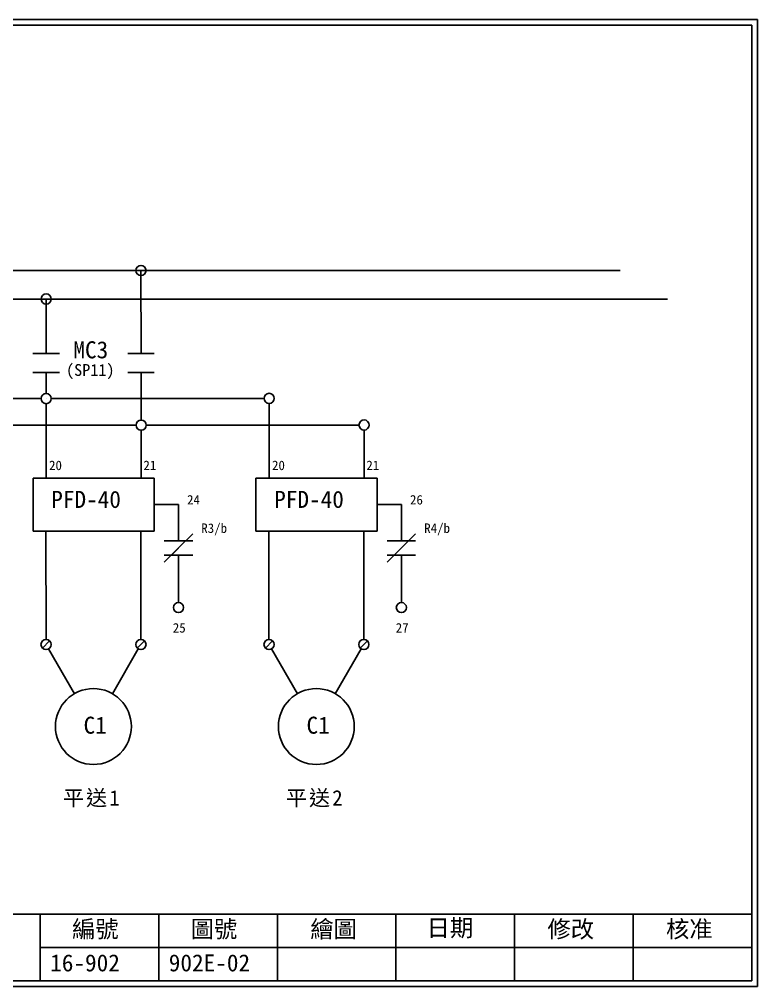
# Model space of a CAD drawing. Extents: x 10 to 297, y 3 to 207.
# Drawn here: x 141.4 to 297, y 3 to 207 of the extents above; entities that cross this region are included whole.
import ezdxf

# ---------------------------------------------------------------- set-up
doc = ezdxf.new("R2010")
doc.units = 0
doc.layers.get('0').update_dxf_attribs({"linetype": 'CONTINUOUS'})
doc.layers.add('圖框層', color=7, linetype='CONTINUOUS')
doc.layers.add('標尺寸層', color=3, linetype='CONTINUOUS')
doc.styles.add('STSL', font='kaiu.ttf')
doc.styles.add('標楷體', font='kaiu.ttf')

msp = doc.modelspace()

# ---------------------------------------------------------------- linework, layer by layer
at = {"color": 0}
for p, q in [((167, 154), (167.01, 136.48)), ((147, 148), (147.01, 136.48)), ((147.02, 132.51), (147.02, 128.07)), ((167.02, 132.51), (167.02, 122.47)), ((147.02, 125.93), (147.04, 110.22)), ((194.02, 125.98), (194.04, 110.22)), ((214.02, 120.36), (214.03, 110.22)), ((167.02, 120.33), (167.03, 110.22)), ((146.97, 99.08), (146.98, 76.23)), ((166.97, 99.08), (166.98, 76.23)), ((193.97, 99.08), (193.98, 76.23)), ((213.97, 99.08), (213.98, 76.23)), ((147.74, 75.91), (146.23, 74.4)), ((167.74, 75.91), (166.23, 74.4)), ((194.74, 75.91), (193.23, 74.4)), ((214.74, 75.91), (213.23, 74.4)), ((152.97, 64.78), (147.52, 74.23)), ((160.97, 64.78), (166.43, 74.24)), ((199.97, 64.78), (194.52, 74.23)), ((207.97, 64.78), (213.43, 74.24))]:
    msp.add_line(p, q, dxfattribs=at)
for centre, radius in [((167, 154), 1.07), ((147, 148), 1.07), ((147, 127), 1.07), ((194.02, 127.05), 1.07), ((167.02, 121.4), 1.07), ((214.02, 121.43), 1.07), ((174.9, 82.93), 1.07), ((221.9, 82.93), 1.07), ((146.99, 75.16), 1.07), ((166.99, 75.16), 1.07), ((193.99, 75.16), 1.07), ((213.99, 75.16), 1.07), ((156.97, 57.85), 8), ((203.97, 57.85), 8)]:
    msp.add_circle(centre, radius, dxfattribs=at)
at = {"layer": '圖框層', "color": 0}
for p, q in [((297, 206.97), (10, 206.97)), ((297, 3), (297, 206.97)), ((295.75, 205.72), (11.25, 205.72)), ((295.75, 4.25), (295.75, 205.72)), ((11.25, 18.25), (295.75, 18.25)), ((145.75, 4.25), (145.75, 18.25)), ((170.75, 4.25), (170.75, 18.25)), ((195.75, 4.25), (195.75, 18.25)), ((220.75, 4.25), (220.75, 18.25)), ((245.75, 4.25), (245.75, 18.25)), ((270.75, 4.25), (270.75, 18.25)), ((145.75, 11.25), (295.75, 11.25)), ((11.25, 4.25), (295.75, 4.25)), ((10, 3), (297, 3))]:
    msp.add_line(p, q, dxfattribs=at)
at = {"layer": '標尺寸層', "color": 0}
for p, q in [((61.07, 154), (268, 154)), ((61.07, 147.96), (278, 147.96)), ((144.23, 136.48), (149.8, 136.48)), ((164.23, 136.48), (169.8, 136.48)), ((144.23, 132.51), (149.8, 132.51)), ((164.23, 132.51), (169.8, 132.51)), ((145.93, 127), (101.09, 127)), ((147.03, 127), (147.02, 127)), ((148.07, 127), (192.95, 127.05)), ((121.09, 121.36), (165.95, 121.4)), ((168.09, 121.4), (212.95, 121.43)), ((144.24, 110.22), (149.8, 110.22)), ((144.24, 99.08), (144.24, 110.22)), ((149.8, 110.22), (164.24, 110.22)), ((164.24, 110.22), (169.8, 110.22)), ((169.8, 110.22), (169.8, 99.08)), ((191.24, 110.22), (196.8, 110.22)), ((191.24, 99.08), (191.24, 110.22)), ((196.8, 110.22), (211.24, 110.22)), ((211.24, 110.22), (216.8, 110.22)), ((216.8, 110.22), (216.8, 99.08)), ((169.8, 104.65), (174.9, 104.65)), ((174.9, 104.65), (174.9, 97)), ((216.8, 104.65), (221.9, 104.65)), ((221.9, 104.65), (221.9, 97)), ((144.24, 99.08), (149.8, 99.08)), ((149.8, 99.08), (164.24, 99.08)), ((164.24, 99.08), (169.8, 99.08)), ((174.9, 95.5), (177.9, 98.5)), ((191.24, 99.08), (196.8, 99.08)), ((196.8, 99.08), (211.24, 99.08)), ((211.24, 99.08), (216.8, 99.08)), ((221.9, 95.5), (224.9, 98.5)), ((174.9, 97), (171.9, 97)), ((173.4, 94), (176.4, 97)), ((177.9, 97), (174.9, 97)), ((221.9, 97), (218.9, 97)), ((220.4, 94), (223.4, 97)), ((224.9, 97), (221.9, 97)), ((171.9, 92.5), (174.9, 95.5)), ((174.9, 94), (171.9, 94)), ((177.9, 94), (174.9, 94)), ((174.9, 94), (174.9, 84)), ((218.9, 92.5), (221.9, 95.5)), ((221.9, 94), (218.9, 94)), ((224.9, 94), (221.9, 94)), ((221.9, 94), (221.9, 84))]:
    msp.add_line(p, q, dxfattribs=at)

# ---------------------------------------------------------------- texts
at = {"color": 0, "char_height": 3.25, "width": 29.841, "attachment_point": 2, "style": '標楷體'}
for s, insert in [('{\\T1.1;\\P平送1}', (156.65, 49.85)), ('{\\T1.1;\\P平送2}', (203.65, 49.85))]:
    msp.add_mtext(s, dxfattribs=dict(at, insert=insert))
at = {"layer": '圖框層', "color": 0, "style": 'STSL'}
for s, height, p in [('MC3', 3.6, (152.74, 135.49)), ('(SP11)', 2.5, (151.21, 131.78)), ('20', 2, (147.62, 111.92)), ('21', 2, (167.51, 111.92)), ('20', 2, (194.62, 111.92)), ('21', 2, (214.51, 111.92)), ('PFD-40', 3.6, (148.08, 103.95)), ('24', 2, (176.71, 104.67)), ('PFD-40', 3.6, (195.08, 103.95)), ('26', 2, (223.71, 104.67)), ('R3/b', 2, (179.71, 98.67)), ('R4/b', 2, (226.71, 98.67)), ('25', 2, (173.71, 77.67)), ('27', 2, (220.71, 77.67)), ('C1', 3.6, (154.89, 56.33)), ('C1', 3.6, (201.89, 56.33)), ('編號', 3.6, (152.47, 13.34)), ('圖號', 3.6, (177.47, 13.34)), ('繪圖', 3.6, (202.69, 13.34)), ('日期', 3.6, (227.22, 13.59)), ('修改', 3.6, (252.69, 13.34)), ('核准', 3.6, (277.69, 13.34)), ('16-902', 3.6, (147.86, 6.22)), ('902E-02', 3.6, (172.86, 6.22))]:
    msp.add_text(s, height=height, dxfattribs=at).set_placement(p)

doc.saveas('drawing.dxf')
